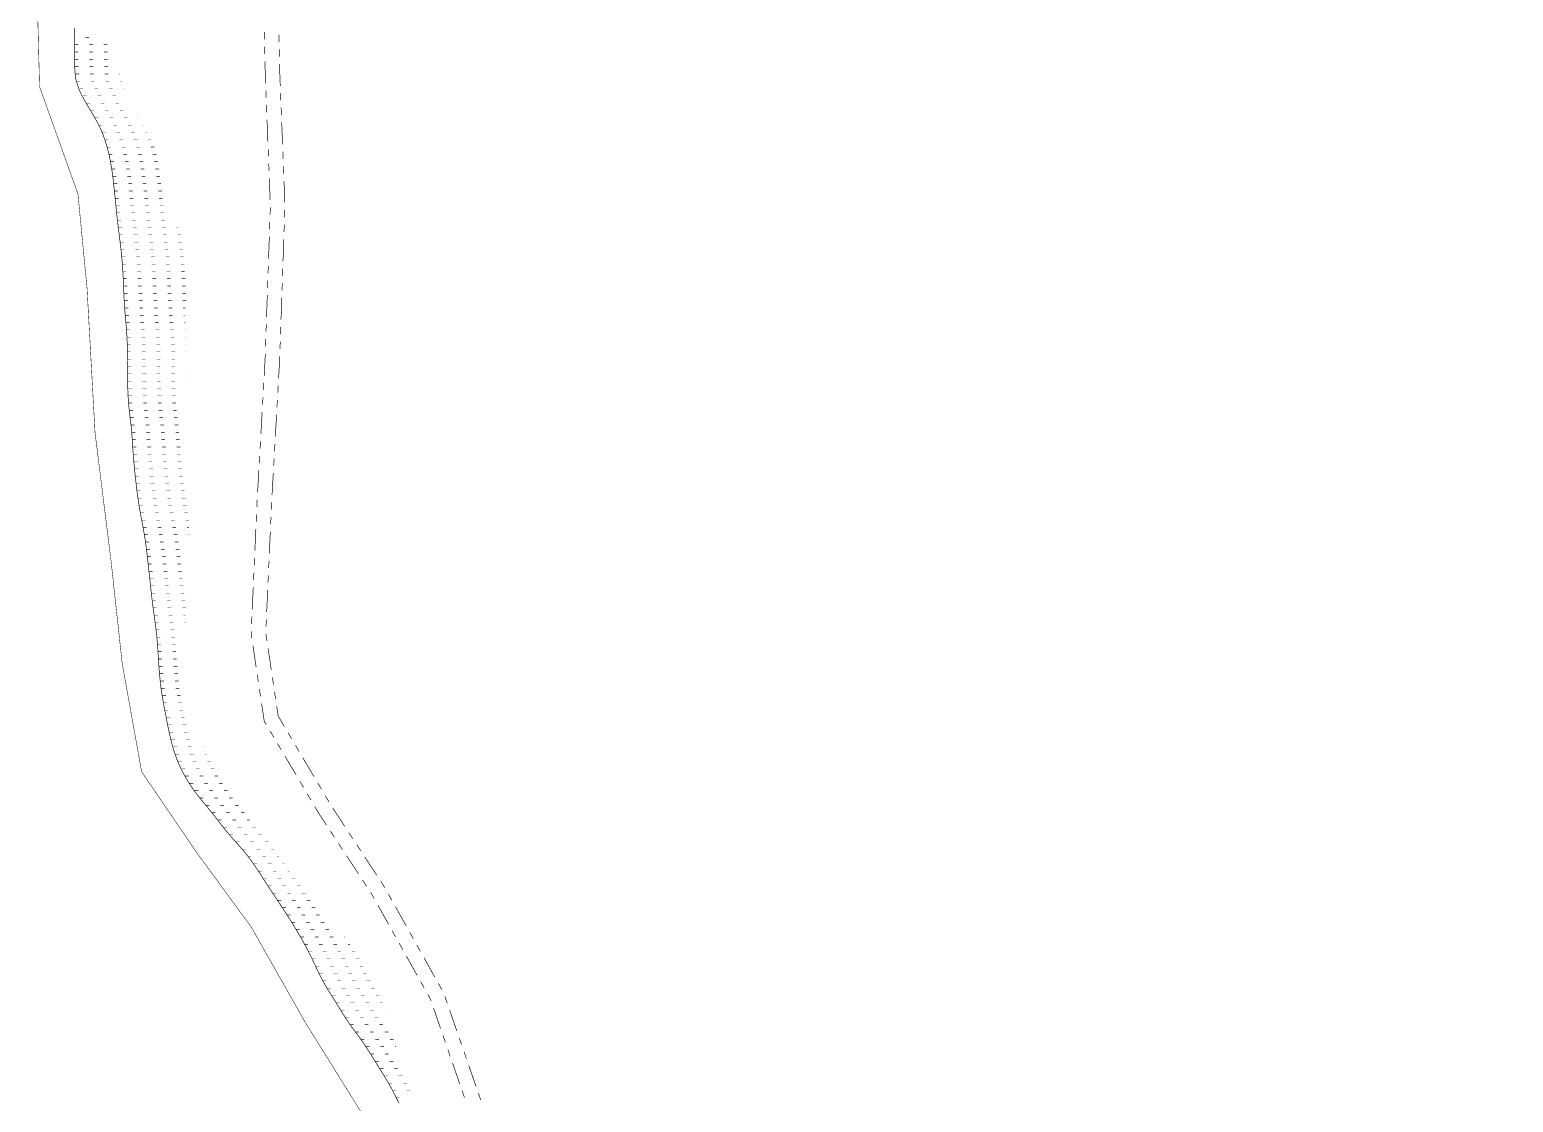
# Model space of a CAD drawing. Extents: x 201549 to 203722, y 4857623 to 4859778.
# Drawn here: x 201549.1 to 201955.1, y 4857856.2 to 4858149.5 of the extents above; entities that cross this region are included whole.
import ezdxf

# ---------------------------------------------------------------- set-up
doc = ezdxf.new("R2010")
doc.units = 0
doc.header["$LTSCALE"] = 1.5
doc.header["$MEASUREMENT"] = 0
for name, color, linetype in [('HD-CURSO-PERENE', 170, 'CONTINUOUS'), ('HD-PRAIA', 229, 'CONTINUOUS'), ('LM-LIM-SETOR-FISCAL', 7, 'CONTINUOUS'), ('SV-RUA-NAO-PAV-S-GUIA-C-GUIA', 7, 'CONTINUOUS')]:
    doc.layers.add(name, color=color, linetype=linetype)
doc.linetypes.add('Limite', pattern='A,20,-3,[130,ltypeshp.shx,S=6.35,R=0,X=0,Y=0],-3,20', length=46)

# ---------------------------------------------------------------- blocks, each defined once
blk = doc.blocks.new('*X4')
at = {"layer": 'HD-PRAIA', "const_width": 0.13}
for points in [[(201564.311749, 4858147.435761), (201565.311749, 4858147.436049)], [(201561.347985, 4858145.435698), (201562.347985, 4858145.435845)], [(201561.361535, 4858143.435665), (201562.361535, 4858143.435805)], [(201565.347985, 4858145.436285), (201566.347985, 4858145.436431)], [(201565.361535, 4858143.436225), (201566.361535, 4858143.436365)], [(201569.347985, 4858145.436871), (201570.347985, 4858145.437018)], [(201569.361535, 4858143.436785), (201570.361535, 4858143.436925)], [(201561.375085, 4858141.435633), (201562.375085, 4858141.435767)], [(201561.473581, 4858139.435601), (201562.473581, 4858139.435732)], [(201565.375085, 4858141.436169), (201566.375085, 4858141.436303)], [(201565.473581, 4858139.436125), (201566.473581, 4858139.436256)], [(201569.375085, 4858141.436706), (201570.375085, 4858141.43684)], [(201569.473581, 4858139.436649), (201570.473581, 4858139.43678)], [(201561.605757, 4858137.435569), (201562.605757, 4858137.435698)], [(201561.879464, 4858135.435539), (201562.879464, 4858135.435666)], [(201565.605757, 4858137.436084), (201566.605757, 4858137.436213)], [(201565.879464, 4858135.436048), (201566.879464, 4858135.436175)], [(201569.605757, 4858137.436599), (201570.605757, 4858137.436728)], [(201569.879464, 4858135.436557), (201570.879464, 4858135.436684)], [(201573.605757, 4858137.437114), (201573.742125, 4858137.43569)], [(201573.879464, 4858135.437066), (201574.300999, 4858135.435663)], [(201562.762472, 4858133.435514), (201563.762472, 4858133.435643)], [(201563.64548, 4858131.43549), (201564.64548, 4858131.43562)], [(201566.762472, 4858133.436028), (201567.762472, 4858133.436156)], [(201567.64548, 4858131.436008), (201568.64548, 4858131.436137)], [(201570.762472, 4858133.436541), (201571.762472, 4858133.436669)], [(201571.64548, 4858131.436525), (201572.64548, 4858131.436655)], [(201574.762472, 4858133.437054), (201574.981631, 4858133.435637)], [(201575.64548, 4858131.437043), (201575.662263, 4858131.43561)], [(201564.528488, 4858129.435466), (201565.528488, 4858129.435596)], [(201565.677008, 4858127.435445), (201566.677008, 4858127.435574)], [(201568.528488, 4858129.435985), (201569.528488, 4858129.436115)], [(201569.677008, 4858127.435962), (201570.677008, 4858127.436091)], [(201572.528488, 4858129.436505), (201573.528488, 4858129.436634)], [(201573.677008, 4858127.436479), (201574.677008, 4858127.436608)], [(201577.677008, 4858127.436996), (201577.713645, 4858127.435565)], [(201566.833783, 4858125.435423), (201567.833783, 4858125.435552)], [(201567.945579, 4858123.435401), (201568.945579, 4858123.43553)], [(201570.833782, 4858125.435938), (201571.833782, 4858125.436067)], [(201571.945579, 4858123.435915), (201572.945579, 4858123.436043)], [(201574.833782, 4858125.436454), (201575.833782, 4858125.436582)], [(201575.945579, 4858123.436428), (201576.945579, 4858123.436557)], [(201578.833782, 4858125.436969), (201578.961513, 4858125.435544)], [(201579.945579, 4858123.436942), (201580.14941, 4858123.435523)], [(201568.752474, 4858121.435376), (201569.752474, 4858121.435503)], [(201569.559369, 4858119.435351), (201570.559369, 4858119.435477)], [(201572.752474, 4858121.435885), (201573.752474, 4858121.436012)], [(201573.559369, 4858119.435855), (201574.559369, 4858119.435981)], [(201576.752474, 4858121.436394), (201577.752474, 4858121.436521)], [(201577.559369, 4858119.436359), (201578.559369, 4858119.436485)], [(201580.752474, 4858121.436902), (201581.198454, 4858121.435501)], [(201581.559369, 4858119.436863), (201582.247497, 4858119.435478)], [(201570.208135, 4858117.435325), (201571.208135, 4858117.435449)], [(201570.687621, 4858115.435297), (201571.687621, 4858115.435419)], [(201574.208135, 4858117.435822), (201575.208135, 4858117.435946)], [(201574.687621, 4858115.435787), (201575.687621, 4858115.435909)], [(201578.208135, 4858117.436319), (201579.208135, 4858117.436443)], [(201578.687621, 4858115.436277), (201579.687621, 4858115.436399)], [(201582.208135, 4858117.436816), (201583.208135, 4858117.436941)], [(201582.687621, 4858115.436767), (201583.687621, 4858115.436889)], [(201571.167108, 4858113.435268), (201572.167108, 4858113.435389)], [(201571.462422, 4858111.435238), (201572.462422, 4858111.435357)], [(201571.739278, 4858109.435208), (201572.739278, 4858109.435325)], [(201575.167108, 4858113.435752), (201576.167108, 4858113.435872)], [(201575.462422, 4858111.435713), (201576.462422, 4858111.435831)], [(201575.739278, 4858109.435677), (201576.739278, 4858109.435794)], [(201579.167108, 4858113.436235), (201580.167108, 4858113.436355)], [(201579.462422, 4858111.436187), (201580.462422, 4858111.436306)], [(201579.739278, 4858109.436145), (201580.739278, 4858109.436262)], [(201583.167108, 4858113.436718), (201584.167108, 4858113.436838)], [(201583.462422, 4858111.436662), (201584.462422, 4858111.43678)], [(201583.739278, 4858109.436614), (201584.739278, 4858109.436731)], [(201572.016134, 4858107.435178), (201573.016134, 4858107.435294)], [(201572.240783, 4858105.435147), (201573.240783, 4858105.435262)], [(201576.016134, 4858107.435641), (201577.016134, 4858107.435756)], [(201576.240783, 4858105.435606), (201577.240783, 4858105.435721)], [(201580.016134, 4858107.436103), (201581.016134, 4858107.436219)], [(201580.240783, 4858105.436065), (201581.240783, 4858105.43618)], [(201584.016134, 4858107.436566), (201585.016134, 4858107.436682)], [(201584.240783, 4858105.436524), (201585.240783, 4858105.436639)], [(201572.441142, 4858103.435116), (201573.441142, 4858103.43523)], [(201572.641501, 4858101.435085), (201573.641501, 4858101.435199)], [(201576.441142, 4858103.435573), (201577.441142, 4858103.435688)], [(201576.641501, 4858101.435541), (201577.641501, 4858101.435655)], [(201580.441142, 4858103.43603), (201581.441142, 4858103.436145)], [(201580.641501, 4858101.435996), (201581.641501, 4858101.43611)], [(201584.441142, 4858103.436488), (201585.441142, 4858103.436602)], [(201584.641501, 4858101.436452), (201585.641501, 4858101.436565)], [(201572.848298, 4858099.435054), (201573.848298, 4858099.435167)], [(201573.080081, 4858097.435024), (201574.080081, 4858097.435136)], [(201576.848298, 4858099.435506), (201577.848298, 4858099.435619)], [(201577.080081, 4858097.435472), (201578.080081, 4858097.435584)], [(201580.848298, 4858099.435958), (201581.848298, 4858099.436071)], [(201581.080081, 4858097.43592), (201582.080081, 4858097.436032)], [(201584.848298, 4858099.43641), (201585.848298, 4858099.436523)], [(201585.080081, 4858097.436368), (201586.080081, 4858097.43648)], [(201589.080081, 4858097.436816), (201589.138874, 4858097.435184)], [(201573.311864, 4858095.434993), (201574.311864, 4858095.435104)], [(201573.543129, 4858093.434962), (201574.543129, 4858093.435071)], [(201577.311864, 4858095.435437), (201578.311864, 4858095.435548)], [(201577.543129, 4858093.435399), (201578.543129, 4858093.435508)], [(201581.311864, 4858095.435881), (201582.311864, 4858095.435993)], [(201581.543129, 4858093.435836), (201582.543129, 4858093.435945)], [(201585.311863, 4858095.436326), (201586.311863, 4858095.436437)], [(201585.543129, 4858093.436273), (201586.543129, 4858093.436382)], [(201589.311863, 4858095.43677), (201589.655974, 4858095.435156)], [(201589.543129, 4858093.436709), (201590.45886, 4858093.435131)], [(201573.772641, 4858091.434932), (201574.772641, 4858091.435039)], [(201574.002153, 4858089.434901), (201575.002153, 4858089.435007)], [(201577.772641, 4858091.435361), (201578.772641, 4858091.435469)], [(201578.002153, 4858089.435325), (201579.002153, 4858089.435431)], [(201581.772641, 4858091.435791), (201582.772641, 4858091.435898)], [(201582.002153, 4858089.435749), (201583.002153, 4858089.435855)], [(201585.772641, 4858091.43622), (201586.772641, 4858091.436328)], [(201586.002153, 4858089.436173), (201587.002153, 4858089.43628)], [(201589.772641, 4858091.43665), (201590.772641, 4858091.436757)], [(201590.002153, 4858089.436598), (201591.002153, 4858089.436704)], [(201574.231666, 4858087.43487), (201575.231666, 4858087.434975)], [(201574.400133, 4858085.434839), (201575.400133, 4858085.434943)], [(201578.231666, 4858087.435291), (201579.231666, 4858087.435396)], [(201578.400133, 4858085.435255), (201579.400133, 4858085.43536)], [(201582.231666, 4858087.435712), (201583.231666, 4858087.435817)], [(201582.400133, 4858085.435672), (201583.400133, 4858085.435776)], [(201586.231666, 4858087.436132), (201587.231666, 4858087.436238)], [(201586.400133, 4858085.436089), (201587.400133, 4858085.436193)], [(201590.231666, 4858087.436553), (201591.231666, 4858087.436658)], [(201590.400133, 4858085.436506), (201591.400133, 4858085.43661)], [(201574.51352, 4858083.434807), (201575.51352, 4858083.434911)], [(201574.626906, 4858081.434775), (201575.626906, 4858081.43488)], [(201578.51352, 4858083.435221), (201579.51352, 4858083.435325)], [(201578.626906, 4858081.435194), (201579.626906, 4858081.435299)], [(201582.51352, 4858083.435636), (201583.51352, 4858083.435739)], [(201582.626906, 4858081.435614), (201583.626906, 4858081.435718)], [(201586.51352, 4858083.43605), (201587.51352, 4858083.436154)], [(201586.626906, 4858081.436033), (201587.626906, 4858081.436138)], [(201590.51352, 4858083.436465), (201591.51352, 4858083.436568)], [(201590.626906, 4858081.436452), (201591.626906, 4858081.436557)], [(201574.740109, 4858079.434743), (201575.740109, 4858079.434849)], [(201574.84511, 4858077.434711), (201575.84511, 4858077.434819)], [(201578.740109, 4858079.435167), (201579.740109, 4858079.435273)], [(201578.84511, 4858077.435141), (201579.84511, 4858077.435248)], [(201582.740109, 4858079.435592), (201583.740109, 4858079.435698)], [(201582.84511, 4858077.43557), (201583.84511, 4858077.435678)], [(201586.740109, 4858079.436016), (201587.740109, 4858079.436122)], [(201586.84511, 4858077.436), (201587.84511, 4858077.436107)], [(201590.740109, 4858079.43644), (201591.740109, 4858079.436546)], [(201590.84511, 4858077.436429), (201591.84511, 4858077.436537)], [(201574.95011, 4858075.434679), (201575.95011, 4858075.434788)], [(201575.05511, 4858073.434647), (201576.05511, 4858073.434758)], [(201578.95011, 4858075.435115), (201579.95011, 4858075.435223)], [(201579.05511, 4858073.435088), (201580.05511, 4858073.435199)], [(201582.95011, 4858075.43555), (201583.95011, 4858075.435659)], [(201583.05511, 4858073.43553), (201584.05511, 4858073.43564)], [(201586.95011, 4858075.435985), (201587.95011, 4858075.436094)], [(201587.05511, 4858073.435971), (201588.05511, 4858073.436081)], [(201590.95011, 4858075.43642), (201591.95011, 4858075.436529)], [(201591.05511, 4858073.436412), (201591.635966, 4858073.434813)], [(201575.206316, 4858071.434616), (201576.206316, 4858071.434727)], [(201575.373494, 4858069.434585), (201576.373494, 4858069.434696)], [(201579.206316, 4858071.435061), (201580.206316, 4858071.435172)], [(201579.373494, 4858069.43503), (201580.373494, 4858069.435142)], [(201583.206316, 4858071.435506), (201584.206316, 4858071.435618)], [(201583.373494, 4858069.435476), (201584.373494, 4858069.435587)], [(201587.206316, 4858071.435952), (201588.206316, 4858071.436063)], [(201587.373494, 4858069.435922), (201588.373494, 4858069.436033)], [(201591.206316, 4858071.436397), (201591.480385, 4858071.434779)], [(201591.373494, 4858069.436368), (201591.609455, 4858069.434747)], [(201575.540671, 4858067.434553), (201576.540671, 4858067.434665)], [(201575.656401, 4858065.434521), (201576.656401, 4858065.434633)], [(201579.540671, 4858067.434999), (201580.540671, 4858067.435111)], [(201579.656401, 4858065.434968), (201580.656401, 4858065.43508)], [(201583.540671, 4858067.435446), (201584.540671, 4858067.435557)], [(201583.656401, 4858065.435415), (201584.656401, 4858065.435526)], [(201587.540671, 4858067.435892), (201588.540671, 4858067.436004)], [(201587.656401, 4858065.435861), (201588.656401, 4858065.435973)], [(201591.540671, 4858067.436338), (201591.738526, 4858067.434715)], [(201591.656401, 4858065.436308), (201591.823738, 4858065.434683)], [(201575.718642, 4858063.434489), (201576.718642, 4858063.434601)], [(201575.780882, 4858061.434457), (201576.780882, 4858061.434569)], [(201579.718642, 4858063.434936), (201580.718642, 4858063.435048)], [(201579.780882, 4858061.434905), (201580.780882, 4858061.435017)], [(201583.718642, 4858063.435384), (201584.718642, 4858063.435496)], [(201583.780882, 4858061.435353), (201584.780882, 4858061.435465)], [(201587.718642, 4858063.435831), (201588.718642, 4858063.435943)], [(201587.780882, 4858061.435801), (201588.780882, 4858061.435913)], [(201591.718642, 4858063.436278), (201591.837288, 4858063.43465)], [(201591.780882, 4858061.436249), (201591.850838, 4858061.434617)], [(201575.823098, 4858059.434424), (201576.823098, 4858059.434536)], [(201575.836648, 4858057.434391), (201576.836648, 4858057.434503)], [(201579.823098, 4858059.434872), (201580.823098, 4858059.434985)], [(201579.836648, 4858057.43484), (201580.836648, 4858057.434952)], [(201583.823098, 4858059.435321), (201584.823098, 4858059.435433)], [(201583.836648, 4858057.435288), (201584.836648, 4858057.4354)], [(201587.823098, 4858059.435769), (201588.823098, 4858059.435881)], [(201587.836648, 4858057.435736), (201588.836648, 4858057.435849)], [(201591.823098, 4858059.436218), (201591.864389, 4858059.434584)], [(201591.836648, 4858057.436185), (201591.877939, 4858057.434552)], [(201575.850198, 4858055.434358), (201576.850198, 4858055.43447)], [(201575.863748, 4858053.434325), (201576.863748, 4858053.434437)], [(201579.850198, 4858055.434807), (201580.850198, 4858055.434919)], [(201579.863748, 4858053.434774), (201580.863748, 4858053.434886)], [(201583.850198, 4858055.435255), (201584.850198, 4858055.435367)], [(201583.863748, 4858053.435222), (201584.863748, 4858053.435334)], [(201587.850198, 4858055.435704), (201588.850198, 4858055.435816)], [(201587.863748, 4858053.43567), (201588.863748, 4858053.435782)], [(201591.850198, 4858055.436152), (201591.891489, 4858055.434519)], [(201591.863748, 4858053.436118), (201591.916916, 4858053.434486)], [(201575.94935, 4858051.434293), (201576.94935, 4858051.434406)], [(201576.040286, 4858049.434261), (201577.040286, 4858049.434374)], [(201579.94935, 4858051.434742), (201580.94935, 4858051.434855)], [(201580.040286, 4858049.434711), (201581.040286, 4858049.434824)], [(201583.94935, 4858051.435191), (201584.94935, 4858051.435304)], [(201584.040286, 4858049.435161), (201585.040286, 4858049.435273)], [(201587.94935, 4858051.43564), (201588.94935, 4858051.435753)], [(201588.040286, 4858049.435611), (201589.040286, 4858049.435723)], [(201576.131222, 4858047.434229), (201577.131222, 4858047.434342)], [(201576.317735, 4858045.434198), (201577.317735, 4858045.434311)], [(201580.131222, 4858047.43468), (201581.131222, 4858047.434793)], [(201580.317735, 4858045.434651), (201581.317735, 4858045.434765)], [(201584.131222, 4858047.435131), (201585.131222, 4858047.435244)], [(201584.317735, 4858045.435105), (201585.317735, 4858045.435218)], [(201588.131222, 4858047.435582), (201589.131222, 4858047.435695)], [(201588.317735, 4858045.435558), (201589.317735, 4858045.435671)], [(201576.544772, 4858043.434167), (201577.544772, 4858043.434281)], [(201576.77181, 4858041.434137), (201577.77181, 4858041.434251)], [(201580.544772, 4858043.434624), (201581.544772, 4858043.434738)], [(201580.77181, 4858041.434596), (201581.77181, 4858041.434711)], [(201584.544772, 4858043.43508), (201585.544772, 4858043.435194)], [(201584.77181, 4858041.435056), (201585.77181, 4858041.435171)], [(201588.544772, 4858043.435537), (201589.544772, 4858043.435651)], [(201588.77181, 4858041.435515), (201589.77181, 4858041.43563)], [(201576.962275, 4858039.434105), (201577.962275, 4858039.434221)], [(201577.10329, 4858037.434074), (201578.10329, 4858037.43419)], [(201580.962275, 4858039.434568), (201581.962275, 4858039.434683)], [(201581.10329, 4858037.434538), (201582.10329, 4858037.434654)], [(201584.962275, 4858039.43503), (201585.962275, 4858039.435146)], [(201585.10329, 4858037.435002), (201586.10329, 4858037.435118)], [(201588.962275, 4858039.435492), (201589.962275, 4858039.435608)], [(201589.10329, 4858037.435466), (201590.10329, 4858037.435583)], [(201577.244304, 4858035.434042), (201578.244304, 4858035.434159)], [(201577.385319, 4858033.434011), (201578.385319, 4858033.434128)], [(201581.244304, 4858035.434508), (201582.244304, 4858035.434625)], [(201581.385319, 4858033.434479), (201582.385319, 4858033.434596)], [(201585.244304, 4858035.434975), (201586.244304, 4858035.435091)], [(201585.385319, 4858033.434947), (201586.385319, 4858033.435064)], [(201589.244304, 4858035.435441), (201590.244304, 4858035.435557)], [(201589.385319, 4858033.435415), (201590.385319, 4858033.435532)], [(201577.572208, 4858031.43398), (201578.572208, 4858031.434097)], [(201577.764383, 4858029.433948), (201578.764383, 4858029.434066)], [(201581.572208, 4858031.43445), (201582.572208, 4858031.434568)], [(201581.764383, 4858029.434421), (201582.764383, 4858029.434539)], [(201585.572208, 4858031.434921), (201586.572208, 4858031.435039)], [(201585.764383, 4858029.434893), (201586.764383, 4858029.435011)], [(201589.572208, 4858031.435392), (201590.572208, 4858031.43551)], [(201589.764383, 4858029.435365), (201590.764383, 4858029.435483)], [(201577.956558, 4858027.433917), (201578.956558, 4858027.434036)], [(201578.20146, 4858025.433887), (201579.20146, 4858025.434006)], [(201581.956558, 4858027.43439), (201582.956558, 4858027.434509)], [(201582.20146, 4858025.434362), (201583.20146, 4858025.43448)], [(201585.956558, 4858027.434863), (201586.956558, 4858027.434982)], [(201586.20146, 4858025.434836), (201587.20146, 4858025.434955)], [(201589.956558, 4858027.435336), (201590.956558, 4858027.435455)], [(201590.20146, 4858025.435311), (201591.20146, 4858025.43543)], [(201578.457994, 4858023.433856), (201579.457994, 4858023.433976)], [(201578.714528, 4858021.433826), (201579.714528, 4858021.433947)], [(201582.457994, 4858023.434335), (201583.457994, 4858023.434455)], [(201582.714528, 4858021.434308), (201583.714528, 4858021.434429)], [(201586.457994, 4858023.434814), (201587.457994, 4858023.434933)], [(201586.714528, 4858021.434791), (201587.714528, 4858021.434912)], [(201590.457994, 4858023.435292), (201591.457994, 4858023.435412)], [(201590.714528, 4858021.435273), (201591.714528, 4858021.435394)], [(201578.983336, 4858019.433796), (201579.983336, 4858019.433917)], [(201579.344486, 4858017.433766), (201580.344486, 4858017.433889)], [(201582.983336, 4858019.434282), (201583.983336, 4858019.434404)], [(201583.344486, 4858017.434259), (201584.344486, 4858017.434382)], [(201586.983336, 4858019.434769), (201587.983336, 4858019.434891)], [(201587.344486, 4858017.434752), (201588.344486, 4858017.434875)], [(201590.983336, 4858019.435256), (201591.983336, 4858019.435377)], [(201591.344486, 4858017.435245), (201592.344486, 4858017.435368)], [(201579.705636, 4858015.433737), (201580.705636, 4858015.433862)], [(201580.066786, 4858013.433707), (201581.066786, 4858013.433834)], [(201583.705636, 4858015.434236), (201584.705636, 4858015.434361)], [(201584.066786, 4858013.434214), (201585.066786, 4858013.43434)], [(201587.705636, 4858015.434736), (201588.705636, 4858015.434861)], [(201588.066786, 4858013.43472), (201589.066786, 4858013.434847)], [(201591.705636, 4858015.435235), (201592.612247, 4858015.433866)], [(201592.066786, 4858013.435227), (201592.625797, 4858013.433833)], [(201580.427936, 4858011.433678), (201581.427936, 4858011.433807)], [(201580.734054, 4858009.433648), (201581.734054, 4858009.433778)], [(201584.427936, 4858011.434192), (201585.427936, 4858011.434321)], [(201584.734054, 4858009.434169), (201585.734054, 4858009.4343)], [(201588.427936, 4858011.434706), (201589.427936, 4858011.434835)], [(201588.734054, 4858009.434691), (201589.734054, 4858009.434821)], [(201592.427936, 4858011.43522), (201592.609962, 4858011.4338)], [(201580.988725, 4858007.433618), (201581.988725, 4858007.43375)], [(201581.243395, 4858005.433587), (201582.243395, 4858005.433721)], [(201584.988725, 4858007.434145), (201585.988724, 4858007.434277)], [(201585.243395, 4858005.434121), (201586.243395, 4858005.434255)], [(201588.988724, 4858007.434673), (201589.988724, 4858007.434805)], [(201589.243395, 4858005.434655), (201590.243395, 4858005.434789)], [(201581.475305, 4858003.433557), (201582.475305, 4858003.433692)], [(201581.692985, 4858001.433526), (201582.692985, 4858001.433663)], [(201585.475305, 4858003.434098), (201586.475305, 4858003.434234)], [(201585.692985, 4858001.434075), (201586.692985, 4858001.434212)], [(201589.475305, 4858003.43464), (201590.475305, 4858003.434775)], [(201589.692985, 4858001.434624), (201590.692985, 4858001.434761)], [(201581.910665, 4857999.433495), (201582.910665, 4857999.433634)], [(201582.131391, 4857997.433464), (201583.131391, 4857997.433606)], [(201585.910665, 4857999.434052), (201586.910665, 4857999.434191)], [(201586.131391, 4857997.434031), (201587.131391, 4857997.434172)], [(201589.910665, 4857999.434609), (201590.910665, 4857999.434748)], [(201590.131391, 4857997.434597), (201591.131391, 4857997.434739)], [(201582.365274, 4857995.433433), (201583.365274, 4857995.433578)], [(201582.599157, 4857993.433403), (201583.599157, 4857993.43355)], [(201586.365274, 4857995.434011), (201587.365274, 4857995.434155)], [(201586.599157, 4857993.433991), (201587.599157, 4857993.434138)], [(201590.365274, 4857995.434589), (201591.365274, 4857995.434733)], [(201590.599157, 4857993.434579), (201591.599157, 4857993.434726)], [(201582.83304, 4857991.433372), (201583.83304, 4857991.433522)], [(201583.091488, 4857989.433342), (201584.091488, 4857989.433494)], [(201586.83304, 4857991.43397), (201587.83304, 4857991.434119)], [(201587.091488, 4857989.43395), (201588.091488, 4857989.434102)], [(201590.83304, 4857991.434567), (201591.831777, 4857991.433462)], [(201591.091488, 4857989.434558), (201591.774695, 4857989.433429)], [(201583.35663, 4857987.433311), (201584.35663, 4857987.433467)], [(201583.621772, 4857985.433281), (201584.621772, 4857985.43344)], [(201587.35663, 4857987.433932), (201588.35663, 4857987.434087)], [(201587.621772, 4857985.433915), (201588.621772, 4857985.434074)], [(201591.35663, 4857987.434552), (201591.701077, 4857987.433395)], [(201583.840104, 4857983.43325), (201584.840104, 4857983.433412)], [(201583.990854, 4857981.433219), (201584.990854, 4857981.433382)], [(201587.840104, 4857983.433897), (201588.840104, 4857983.434059)], [(201587.990854, 4857981.433873), (201588.990854, 4857981.434036)], [(201584.141604, 4857979.433187), (201585.141604, 4857979.433352)], [(201584.294903, 4857977.433156), (201585.294903, 4857977.433322)], [(201588.141604, 4857979.433846), (201589.141604, 4857979.434011)], [(201588.294903, 4857977.43382), (201589.294903, 4857977.433987)], [(201584.465095, 4857975.433124), (201585.465095, 4857975.433292)], [(201584.635286, 4857973.433093), (201585.635286, 4857973.433262)], [(201584.805478, 4857971.433062), (201585.805478, 4857971.433232)], [(201588.465095, 4857975.433795), (201589.465095, 4857975.433962)], [(201588.635286, 4857973.433768), (201589.635286, 4857973.433937)], [(201588.805478, 4857971.433742), (201589.805478, 4857971.433912)], [(201585.022612, 4857969.433031), (201586.022612, 4857969.4332)], [(201585.347841, 4857967.433001), (201586.347841, 4857967.43317)], [(201589.022612, 4857969.433707), (201590.022612, 4857969.433875)], [(201589.347841, 4857967.433676), (201590.347841, 4857967.433845)], [(201585.673071, 4857965.432972), (201586.67307, 4857965.43314)], [(201586.035909, 4857963.432942), (201587.035909, 4857963.433109)], [(201589.67307, 4857965.433646), (201590.67307, 4857965.433814)], [(201590.035908, 4857963.43361), (201591.035908, 4857963.433777)], [(201586.426307, 4857961.432913), (201587.426307, 4857961.433078)], [(201586.816705, 4857959.432884), (201587.816705, 4857959.433047)], [(201590.426307, 4857961.433574), (201591.426307, 4857961.433739)], [(201590.816705, 4857959.433538), (201591.816705, 4857959.433702)], [(201587.285213, 4857957.432856), (201588.285213, 4857957.433017)], [(201587.823793, 4857955.432828), (201588.823793, 4857955.432987)], [(201591.285213, 4857957.433499), (201592.285213, 4857957.43366)], [(201591.823793, 4857955.433462), (201592.823793, 4857955.433621)], [(201588.362373, 4857953.4328), (201589.362373, 4857953.432957)], [(201588.900953, 4857951.432773), (201589.900953, 4857951.432926)], [(201592.362373, 4857953.433426), (201593.362373, 4857953.433582)], [(201592.900953, 4857951.433384), (201593.900953, 4857951.433537)], [(201596.362373, 4857953.434051), (201596.575402, 4857953.432883)], [(201596.900953, 4857951.433996), (201597.493848, 4857951.432859)], [(201589.657877, 4857949.432747), (201590.657877, 4857949.432897)], [(201590.608797, 4857947.432724), (201591.608797, 4857947.432873)], [(201593.657876, 4857949.433347), (201594.657876, 4857949.433497)], [(201594.608797, 4857947.433319), (201595.608797, 4857947.433468)], [(201597.657876, 4857949.433947), (201598.589502, 4857949.432837)], [(201598.608797, 4857947.433914), (201599.608797, 4857947.434063)], [(201591.559718, 4857945.4327), (201592.559718, 4857945.432847)], [(201592.858674, 4857943.43268), (201593.858674, 4857943.432826)], [(201595.559717, 4857945.433285), (201596.559717, 4857945.433432)], [(201596.858674, 4857943.433263), (201597.858674, 4857943.433409)], [(201599.559717, 4857945.43387), (201600.559717, 4857945.434017)], [(201600.858674, 4857943.433846), (201601.858674, 4857943.433992)], [(201594.238938, 4857941.432661), (201595.238938, 4857941.432807)], [(201595.619202, 4857939.432642), (201596.619202, 4857939.432788)], [(201598.238938, 4857941.433245), (201599.238938, 4857941.433391)], [(201599.619202, 4857939.433226), (201600.619202, 4857939.433372)], [(201602.238938, 4857941.433828), (201603.238938, 4857941.433974)], [(201603.619202, 4857939.433811), (201604.619202, 4857939.433957)], [(201597.24938, 4857937.432625), (201598.24938, 4857937.432774)], [(201598.900686, 4857935.432609), (201599.900686, 4857935.432759)], [(201601.24938, 4857937.433219), (201602.24938, 4857937.433367)], [(201602.900686, 4857935.433208), (201603.900686, 4857935.433358)], [(201605.24938, 4857937.433812), (201606.24938, 4857937.43396)], [(201606.900686, 4857935.433808), (201607.844381, 4857935.432698)], [(201600.486459, 4857933.432592), (201601.486459, 4857933.432742)], [(201602.034331, 4857931.432574), (201603.034331, 4857931.432724)], [(201604.486459, 4857933.433194), (201605.486459, 4857933.433345)], [(201606.034331, 4857931.433175), (201607.034331, 4857931.433326)], [(201608.486459, 4857933.433797), (201609.342839, 4857933.43268)], [(201610.034331, 4857931.433776), (201610.930654, 4857931.432663)], [(201603.676175, 4857929.432558), (201604.676175, 4857929.432707)], [(201605.448427, 4857927.432542), (201606.448427, 4857927.432692)], [(201607.676175, 4857929.433155), (201608.676175, 4857929.433304)], [(201609.448427, 4857927.43314), (201610.448427, 4857927.43329)], [(201611.676175, 4857929.433752), (201612.676175, 4857929.433902)], [(201613.448427, 4857927.433738), (201614.438643, 4857927.432632)], [(201607.170914, 4857925.432527), (201608.170914, 4857925.432678)], [(201608.727628, 4857923.432509), (201609.727628, 4857923.432662)], [(201611.170914, 4857925.433134), (201612.170914, 4857925.433286)], [(201612.727628, 4857923.433122), (201613.727628, 4857923.433275)], [(201615.170914, 4857925.433742), (201615.873639, 4857925.432614)], [(201616.727628, 4857923.433735), (201617.287483, 4857923.432595)], [(201610.284342, 4857921.432492), (201611.284342, 4857921.432646)], [(201611.624834, 4857919.432472), (201612.624834, 4857919.432626)], [(201614.284342, 4857921.43311), (201615.284342, 4857921.433264)], [(201615.624834, 4857919.433086), (201616.624834, 4857919.433239)], [(201618.284342, 4857921.433727), (201618.701327, 4857921.432576)], [(201619.624834, 4857919.4337), (201620.153954, 4857919.432557)], [(201612.932127, 4857917.432452), (201613.932127, 4857917.432604)], [(201614.241834, 4857915.432432), (201615.241834, 4857915.432583)], [(201616.932127, 4857917.43306), (201617.932127, 4857917.433212)], [(201618.241834, 4857915.433035), (201619.241834, 4857915.433185)], [(201620.932127, 4857917.433668), (201621.621221, 4857917.432539)], [(201622.241834, 4857915.433637), (201623.102862, 4857915.432521)], [(201615.561094, 4857913.432412), (201616.561094, 4857913.432562)], [(201616.880354, 4857911.432393), (201617.880354, 4857911.43254)], [(201619.561094, 4857913.433009), (201620.561094, 4857913.433158)], [(201620.880354, 4857911.432981), (201621.880354, 4857911.433128)], [(201623.561094, 4857913.433605), (201624.561093, 4857913.433755)], [(201624.880353, 4857911.433569), (201625.880353, 4857911.433716)], [(201618.195434, 4857909.432373), (201619.195434, 4857909.432515)], [(201619.448686, 4857907.432352), (201620.448686, 4857907.432491)], [(201622.195434, 4857909.432943), (201623.195434, 4857909.433086)], [(201623.448686, 4857907.432905), (201624.448686, 4857907.433044)], [(201626.195434, 4857909.433514), (201627.195434, 4857909.433657)], [(201627.448686, 4857907.433458), (201628.448686, 4857907.433596)], [(201620.701937, 4857905.432332), (201621.701937, 4857905.432466)], [(201621.955188, 4857903.432311), (201622.955188, 4857903.432441)], [(201624.701937, 4857905.432867), (201625.701937, 4857905.433001)], [(201625.955188, 4857903.43283), (201626.955188, 4857903.432959)], [(201628.701937, 4857905.433402), (201629.701937, 4857905.433535)], [(201629.955188, 4857903.433348), (201630.955188, 4857903.433477)], [(201623.122699, 4857901.43229), (201624.122699, 4857901.432418)], [(201624.195703, 4857899.432268), (201625.195703, 4857899.432395)], [(201627.122699, 4857901.432803), (201628.122699, 4857901.432931)], [(201628.195703, 4857899.432775), (201629.195703, 4857899.432902)], [(201631.122699, 4857901.433315), (201632.122699, 4857901.433443)], [(201632.195703, 4857899.433282), (201633.195703, 4857899.433409)], [(201635.122699, 4857901.433828), (201635.374541, 4857901.432413)], [(201636.195703, 4857899.433789), (201636.720021, 4857899.432393)], [(201625.268707, 4857897.432246), (201626.268707, 4857897.432371)], [(201626.341711, 4857895.432223), (201627.341711, 4857895.432348)], [(201629.268707, 4857897.432747), (201630.268707, 4857897.432873)], [(201630.341711, 4857895.432722), (201631.341711, 4857895.432847)], [(201633.268707, 4857897.433249), (201634.268707, 4857897.433374)], [(201634.341711, 4857895.433221), (201635.341711, 4857895.433346)], [(201637.268707, 4857897.43375), (201638.065501, 4857897.432373)], [(201638.341711, 4857895.43372), (201639.277528, 4857895.432353)], [(201627.315721, 4857893.4322), (201628.315721, 4857893.432324)], [(201628.288245, 4857891.432177), (201629.288245, 4857891.432299)], [(201631.315721, 4857893.432694), (201632.315721, 4857893.432818)], [(201632.288245, 4857891.432667), (201633.288245, 4857891.43279)], [(201635.315721, 4857893.433189), (201636.315721, 4857893.433313)], [(201636.288245, 4857891.433157), (201637.288245, 4857891.43328)], [(201639.315721, 4857893.433684), (201640.315721, 4857893.433807)], [(201640.288245, 4857891.433648), (201641.288245, 4857891.43377)], [(201629.276931, 4857889.432154), (201630.276931, 4857889.432275)], [(201630.490619, 4857887.432133), (201631.490619, 4857887.432255)], [(201633.276931, 4857889.432641), (201634.276931, 4857889.432763)], [(201634.490619, 4857887.432621), (201635.490619, 4857887.432744)], [(201637.276931, 4857889.433128), (201638.276931, 4857889.43325)], [(201638.490619, 4857887.43311), (201639.490619, 4857887.433232)], [(201641.276931, 4857889.433616), (201642.276931, 4857889.433738)], [(201642.490619, 4857887.433599), (201643.490619, 4857887.433721)], [(201631.704307, 4857885.432112), (201632.704307, 4857885.432236)], [(201632.917995, 4857883.432091), (201633.917995, 4857883.432217)], [(201635.704307, 4857885.432607), (201636.704307, 4857885.432731)], [(201636.917995, 4857883.432595), (201637.917995, 4857883.432721)], [(201639.704307, 4857885.433102), (201640.704307, 4857885.433225)], [(201640.917995, 4857883.433099), (201641.917995, 4857883.433225)], [(201643.704307, 4857885.433597), (201644.704307, 4857885.43372)], [(201644.917995, 4857883.433603), (201645.588932, 4857883.432218)], [(201634.187861, 4857881.432071), (201635.187861, 4857881.4322)], [(201635.463801, 4857879.43205), (201636.463801, 4857879.432183)], [(201638.187861, 4857881.432587), (201639.187861, 4857881.432716)], [(201639.463801, 4857879.432582), (201640.463801, 4857879.432715)], [(201642.187861, 4857881.433102), (201643.187861, 4857881.433231)], [(201643.463801, 4857879.433113), (201644.463801, 4857879.433246)], [(201646.187861, 4857881.433618), (201646.284115, 4857881.432192)], [(201636.742127, 4857877.43203), (201637.742127, 4857877.432167)], [(201638.206637, 4857875.432012), (201639.206637, 4857875.432155)], [(201640.742127, 4857877.432579), (201641.742127, 4857877.432716)], [(201642.206637, 4857875.432584), (201643.206637, 4857875.432727)], [(201644.742127, 4857877.433127), (201645.742127, 4857877.433264)], [(201646.206637, 4857875.433157), (201647.206637, 4857875.4333)], [(201639.671147, 4857873.431994), (201640.671147, 4857873.432143)], [(201641.03513, 4857871.431974), (201642.03513, 4857871.43213)], [(201643.671147, 4857873.432592), (201644.671147, 4857873.432741)], [(201645.03513, 4857871.432598), (201646.03513, 4857871.432754)], [(201647.671147, 4857873.43319), (201648.656532, 4857873.432083)], [(201649.03513, 4857871.433222), (201649.288905, 4857871.432057)], [(201642.297959, 4857869.431954), (201643.297959, 4857869.432114)], [(201643.560789, 4857867.431933), (201644.560789, 4857867.432097)], [(201646.297959, 4857869.432593), (201647.297959, 4857869.432753)], [(201647.560789, 4857867.432588), (201648.560789, 4857867.432751)], [(201644.805417, 4857865.431913), (201645.805417, 4857865.43208)], [(201646.040599, 4857863.431892), (201647.040599, 4857863.432067)], [(201648.805417, 4857865.432582), (201649.805417, 4857865.432749)], [(201650.040599, 4857863.43259), (201651.040599, 4857863.432765)], [(201647.275781, 4857861.431872), (201648.275781, 4857861.432062)], [(201648.317279, 4857859.431849), (201649.317279, 4857859.432055)], [(201651.275781, 4857861.432632), (201652.275781, 4857861.432822)], [(201652.317279, 4857859.432674), (201653.032266, 4857859.431896)], [(201649.341384, 4857857.431826), (201650.341384, 4857857.432053)]]:
    blk.add_lwpolyline(points, dxfattribs=at)

msp = doc.modelspace()

# ---------------------------------------------------------------- linework, layer by layer
at = {"layer": 'HD-CURSO-PERENE', "const_width": 0.18}
msp.add_lwpolyline([(201561.324146, 4858149.983598), (201561.333258, 4858148.482887), (201561.339377, 4858146.982899), (201561.355166, 4858144.478645), (201561.376807, 4858141.478654), (201561.387955, 4858139.35609), (201561.446141, 4858137.849973), (201561.713019, 4858135.812539), (201562.643863, 4858132.980539), (201563.296815, 4858131.61688), (201564.025888, 4858130.282548), (201565.332791, 4858128.079401), (201566.107883, 4858126.792591), (201567.583583, 4858124.192557), (201568.487596, 4858122.3406), (201569.073564, 4858120.957727), (201569.598884, 4858119.548945), (201570.391595, 4858116.958188), (201570.751406, 4858115.501266), (201571.062982, 4858114.033485), (201571.461915, 4858111.774149), (201571.681312, 4858110.290129), (201571.87479, 4858108.80225), (201572.048162, 4858107.311742), (201572.259393, 4858105.307885), (201572.407273, 4858103.815103), (201572.699947, 4858100.829642), (201572.961519, 4858098.353635), (201573.308237, 4858095.37375), (201573.678131, 4858092.402265), (201573.863762, 4858090.913336), (201574.041099, 4858089.423655), (201574.340529, 4858086.48621), (201574.55035, 4858083.494251), (201574.627981, 4858081.996004), (201574.69517, 4858080.496973), (201574.800507, 4858077.979267), (201574.868161, 4858076.480573), (201575.040974, 4858073.485881), (201575.205209, 4858071.426012), (201575.339519, 4858069.931836), (201575.472132, 4858068.437549), (201575.625886, 4858066.415084), (201575.761646, 4858063.418355), (201575.796092, 4858061.918363), (201575.816007, 4858060.418087), (201575.827879, 4858058.756965), (201575.841307, 4858055.757323), (201575.852872, 4858054.257325), (201575.893501, 4858051.795968), (201575.940792, 4858050.29595), (201576.013419, 4858048.797399), (201576.158298, 4858046.838721), (201576.488352, 4858043.857135), (201576.670945, 4858042.36792), (201576.841668, 4858040.877618), (201577.031845, 4858038.790356), (201577.230794, 4858035.796727), (201577.32505, 4858034.299388), (201577.52138, 4858031.732391), (201577.811782, 4858028.746505), (201577.971453, 4858027.254678), (201578.156174, 4858025.580971), (201578.329063, 4858024.090469), (201578.515045, 4858022.601814), (201578.940964, 4858019.668447), (201579.464928, 4858016.714714), (201579.745504, 4858015.240795), (201580.02581, 4858013.766842), (201580.296344, 4858012.291356), (201580.602433, 4858010.467322), (201581.013118, 4858007.49596), (201581.190131, 4858006.006079), (201581.506015, 4858003.172967), (201581.668722, 4858001.681778), (201581.99125, 4857998.699378), (201582.249638, 4857996.318241), (201582.589159, 4857993.33752), (201582.772986, 4857991.848724), (201583.087576, 4857989.518672), (201583.296929, 4857988.032895), (201583.500516, 4857986.546624), (201583.778416, 4857984.251681), (201584.041632, 4857981.26436), (201584.143951, 4857979.767529), (201584.237424, 4857978.269608), (201584.366814, 4857976.197229), (201584.47001, 4857974.699914), (201584.588916, 4857973.204285), (201584.900823, 4857970.221502), (201585.132994, 4857968.553495), (201585.370297, 4857967.072129), (201585.627738, 4857965.593889), (201586.08478, 4857963.112813), (201586.656821, 4857960.168682), (201586.957309, 4857958.698028), (201587.316371, 4857957.017614), (201587.652942, 4857955.552569), (201588.020966, 4857954.09614), (201588.430381, 4857952.652485), (201589.154343, 4857950.491805), (201589.709734, 4857949.098327), (201590.327025, 4857947.729591), (201591.001678, 4857946.387092), (201591.729158, 4857945.072324), (201592.516341, 4857943.768439), (201593.337296, 4857942.511366), (201594.198855, 4857941.2819), (201595.097208, 4857940.079221), (201596.676319, 4857938.115111), (201597.64009, 4857936.965537), (201599.505772, 4857934.699745), (201600.423486, 4857933.512825), (201601.329095, 4857932.316165), (201602.933937, 4857930.270186), (201604.909934, 4857928.014652), (201605.917643, 4857926.902568), (201607.78003, 4857924.747825), (201608.717117, 4857923.575497), (201609.622635, 4857922.378802), (201611.335438, 4857919.926313), (201612.967858, 4857917.409136), (201613.776419, 4857916.145403), (201614.793926, 4857914.578469), (201616.448716, 4857912.076259), (201618.105484, 4857909.575123), (201618.936854, 4857908.303199), (201619.749408, 4857907.042025), (201620.551903, 4857905.774487), (201621.342489, 4857904.499598), (201622.119318, 4857903.21637), (201623.362577, 4857901.084684), (201624.094911, 4857899.775405), (201624.808128, 4857898.455504), (201625.50107, 4857897.124654), (201626.172578, 4857895.782527), (201627.002867, 4857894.047116), (201627.641755, 4857892.688691), (201628.290759, 4857891.336189), (201629.195598, 4857889.566182), (201630.694778, 4857886.97114), (201631.485753, 4857885.695854), (201632.287556, 4857884.42611), (201633.827552, 4857881.96062), (201634.617167, 4857880.684181), (201636.239775, 4857878.162221), (201637.600157, 4857876.24066), (201638.497525, 4857875.037973), (201639.395232, 4857873.835489), (201640.40568, 4857872.428873), (201642.044278, 4857869.917909), (201642.831346, 4857868.640319), (201643.614749, 4857867.359814), (201644.790396, 4857865.477334), (201645.592103, 4857864.208765), (201647.155947, 4857861.649877), (201648.1053, 4857859.956484), (201649.473383, 4857857.285965), (201650.126745, 4857855.934248)], dxfattribs=at)
at = {"layer": 'LM-LIM-SETOR-FISCAL', "linetype": 'Limite', "ltscale": 0.1, "const_width": 0.13, "flags": 128}
msp.add_lwpolyline([(203690.260081, 4857945.070709), (203624.634323, 4857876.322086), (203597.483031, 4857858.402645), (203529.936951, 4857817.251163), (203477.865481, 4857798.204621), (203470.255508, 4857794.734503), (203461.352554, 4857793.163394), (203446.975153, 4857796.8587), (203434.268062, 4857794.37427), (203415.032253, 4857783.068658), (203402.126694, 4857778.711644), (203386.003618, 4857774.608536), (203366.6323, 4857771.115492), (203345.157893, 4857770.830854), (203324.568024, 4857761.841833), (203301.581821, 4857760.866899), (203281.417715, 4857748.511746), (203252.78859, 4857741.388472), (203232.306394, 4857736.754404), (203212.334562, 4857736.296293), (203164.13965, 4857735.679698), (203138.99187, 4857736.954266), (203129.680407, 4857738.01055), (203095.984474, 4857727.896851), (203076.140726, 4857727.494996), (203025.014879, 4857721.40905), (203013.097806, 4857722.309608), (202992.105773, 4857719.939497), (202979.44632, 4857721.489532), (202964.645261, 4857723.459119), (202953.753944, 4857723.719881), (202948.567743, 4857734.588869), (202940.56683, 4857731.445097), (202928.292667, 4857726.395284), (202921.586801, 4857725.262879), (202891.249062, 4857717.013101), (202861.035745, 4857717.951775), (202843.379163, 4857715.343702), (202826.226463, 4857711.657758), (202804.140432, 4857707.443751), (202790.771355, 4857705.517518), (202768.577753, 4857708.236936), (202742.152032, 4857707.156689), (202736.174828, 4857706.655519), (202713.938929, 4857709.927449), (202695.611231, 4857706.369079), (202673.258666, 4857705.478725), (202656.72527, 4857701.372747), (202629.28054, 4857702.0954), (202612.6653, 4857697.207584), (202591.913663, 4857697.17112), (202573.082963, 4857699.207561), (202562.981881, 4857701.348758), (202542.231335, 4857696.463209), (202527.692121, 4857697.497329), (202506.011184, 4857700.954059), (202495.762995, 4857701.67688), (202477.853417, 4857695.637221), (202451.601566, 4857695.14746), (202439.72292, 4857695.152163), (202414.832804, 4857702.264138), (202409.505623, 4857708.382417), (202404.550581, 4857702.764348), (202392.386131, 4857694.909473), (202374.402744, 4857694.375334), (202370.790504, 4857707.218853), (202367.880357, 4857708.81308), (202365.097896, 4857694.881213), (202346.982515, 4857685.19854), (202335.643949, 4857688.651167), (202326.525916, 4857697.119411), (202318.576754, 4857694.737974), (202307.818302, 4857689.468212), (202291.471974, 4857680.842357), (202275.589764, 4857677.708389), (202259.053519, 4857679.374097), (202243.073737, 4857672.961005), (202214.272961, 4857673.983007), (202196.235748, 4857671.160004), (202166.262371, 4857673.222085), (202137.067905, 4857668.508741), (202112.979693, 4857664.510834), (202063.331805, 4857653.140334), (202048.493217, 4857650.054933), (202035.091784, 4857651.969478), (202023.899221, 4857655.255238), (202010.52796, 4857651.884532), (201999.307441, 4857648.055643), (201981.197242, 4857645.667621), (201954.082742, 4857645.121141), (201945.697725, 4857640.894606), (201931.391917, 4857630.157612), (201908.026813, 4857622.950269), (201883.4729, 4857629.270611), (201877.508406, 4857642.469721), (201854.745798, 4857639.06854), (201839.350138, 4857636.086338), (201828.34266, 4857631.211106), (201818.072406, 4857630.661005), (201791.730674, 4857645.716636), (201783.325652, 4857653.738781), (201774.365733, 4857662.184936), (201765.573826, 4857663.836912), (201752.290529, 4857659.858284), (201735.04564, 4857660.887584), (201727.455562, 4857670.187429), (201720.531788, 4857683.341011), (201712.157613, 4857700.626833), (201694.727347, 4857720.897673), (201679.589184, 4857740.191677), (201657.32648, 4857767.233141), (201654.564139, 4857799.822595), (201653.168948, 4857816.601418), (201648.897983, 4857832.521318), (201641.426502, 4857850.868289), (201624.439538, 4857878.124504), (201609.705016, 4857904.118762), (201594.767048, 4857924.49684), (201579.688593, 4857946.624543), (201574.368593, 4857976.270242), (201571.408411, 4858003.505486), (201566.936517, 4858039.389321), (201564.764318, 4858078.72263), (201562.269694, 4858104.600839), (201551.757007, 4858133.952949), (201551.186373, 4858156.429924), (201549.119269, 4858170.401701), (201549.246745, 4858186.104627), (201554.678227, 4858203.249655), (201558.171305, 4858220.410541), (201560.177107, 4858236.514509), (201560.415055, 4858239.809246), (201559.788221, 4858242.511434), (201551.336892, 4858249.701553), (201552.157199, 4858261.553469), (201556.911984, 4858273.515997), (201560.097639, 4858284.875736), (201560.510399, 4858299.28515), (201557.624238, 4858311.705049), (201560.009833, 4858320.099542), (201561.981178, 4858326.691836), (201566.707313, 4858341.650918), (201582.546234, 4858358.27629), (201591.67817, 4858367.066748), (201615.096765, 4858382.768909), (201643.467678, 4858408.340795), (201662.426287, 4858428.461694), (201687.49864, 4858456.872452), (201695.711751, 4858480.503996), (201697.241213, 4858493.368461), (201708.122023, 4858512.454588), (201708.913728, 4858524.199447), (201718.579722, 4858544.463789), (201733.577492, 4858559.16074), (201748.497093, 4858572.745024), (201759.62483, 4858585.08596), (201772.517183, 4858599.8166), (201797.761054, 4858621.167174), (201813.769148, 4858629.66302), (201830.418521, 4858646.310562), (201849.011501, 4858664.504513), (201851.314022, 4858668.825445), (201857.549066, 4858681.544401), (201862.42871, 4858685.799557), (201865.966242, 4858689.749341), (201865.68234, 4858691.625443), (201857.763701, 4858695.442229), (201850.485155, 4858704.533181), (201847.54822, 4858723.831601), (201858.251257, 4858731.66627), (201858.92976, 4858736.348746), (201856.131935, 4858739.11135), (201855.153114, 4858759.016886), (201862.856619, 4858771.755825), (201872.56032, 4858788.598255), (201887.559021, 4858785.607288), (201894.924798, 4858786.689227), (201898.748315, 4858791.479933), (201901.748118, 4858797.019428), (201899.947285, 4858805.270061), (201902.159269, 4858816.15094), (201916.649053, 4858830.131738), (201922.681108, 4858839.197621), (201923.717945, 4858848.876055), (201927.12082, 4858860.1517), (201927.274817, 4858875.017476), (201925.508092, 4858896.764205), (201942.625428, 4858910.622255), (201947.555532, 4858919.314093), (201951.803836, 4858928.782451), (201954.266441, 4858935.163408), (201959.271015, 4858947.314055), (201964.479977, 4858959.592926), (201967.152407, 4858968.266465), (201964.55435, 4858976.487948), (201962.894294, 4858991.279376), (201964.900793, 4859004.827319), (201964.6517, 4859016.898797), (201965.696998, 4859030.808415), (201969.531889, 4859045.576569), (201975.75863, 4859052.20621), (201969.45004, 4859055.850905), (201965.009026, 4859070.898106), (201965.069362, 4859074.030336), (201963.476629, 4859075.991683), (201953.10009, 4859077.836379), (201942.441068, 4859084.073053), (201934.726475, 4859088.201758), (201918.16488, 4859094.012892), (201910.256895, 4859096.550971), (201893.421427, 4859107.28582), (201885.268901, 4859113.680363), (201864.45443, 4859121.529069), (201850.623658, 4859135.609088), (201846.963877, 4859146.620609), (201855.767516, 4859165.416404), (201875.347527, 4859164.308429), (201889.044993, 4859157.340855), (201904.349852, 4859149.80302), (201927.90161, 4859138.922585), (201938.715832, 4859134.958824), (201957.005609, 4859130.242277), (201977.026771, 4859120.820983), (201985.806231, 4859116.11566), (201991.168531, 4859121.52132), (201992.488353, 4859131.751117), (202001.404985, 4859144.188737), (202015.237277, 4859158.295848), (202027.695168, 4859169.318871), (202029.771608, 4859171.898113), (202033.776454, 4859179.091552), (202035.381378, 4859188.589823), (202041.175735, 4859202.289727), (202053.436878, 4859210.693244), (202063.459078, 4859216.99753), (202072.268869, 4859222.32438), (202115.036275, 4859252.473476), (202125.947129, 4859260.226968), (202138.444739, 4859271.495305), (202150.532591, 4859280.714854), (202161.391171, 4859291.368554), (202178.868205, 4859308.22401), (202191.586615, 4859321.29274), (202216.729868, 4859343.200113), (202238.66378, 4859364.13703), (202250.52502, 4859378.676083), (202258.974753, 4859394.377128), (202266.679718, 4859404.602088), (202275.065891, 4859412.387653), (202302.264215, 4859448.149551), (202318.584229, 4859468.798856), (202327.347328, 4859478.500068), (202334.691915, 4859489.468295), (202339.506578, 4859500.644952), (202345.514817, 4859507.599166), (202371.864321, 4859545.024292), (202393.198162, 4859572.010698), (202405.581673, 4859587.830346), (202410.327797, 4859597.458197), (202419.27763, 4859633.664342), (202416.989486, 4859654.974178), (202411.731424, 4859697.413521), (202412.757426, 4859719.590937), (202436.124438, 4859738.613146), (202462.873067, 4859753.35892), (202485.340162, 4859765.605573), (202495.831881, 4859771.875287), (202497.599834, 4859778.209393), (202518.345276, 4859756.508353), (202515.743454, 4859740.717238), (202514.723698, 4859716.086214), (202516.920095, 4859683.767801), (202522.647194, 4859658.696813), (202527.07528, 4859650.692195), (202529.970568, 4859644.731309), (202535.420521, 4859636.897001), (202545.468872, 4859621.994786), (202558.357019, 4859606.657609), (202585.8358, 4859573.559083), (202599.806104, 4859558.80064), (202612.899885, 4859544.220382), (202638.909787, 4859517.064978), (202649.659036, 4859507.002602), (202668.16042, 4859487.524508), (202676.088824, 4859478.493485), (202694.285339, 4859460.440182), (202710.86304, 4859442.826375), (202712.459386, 4859440.945228), (202729.879978, 4859422.216603), (202741.931615, 4859409.354739), (202746.608706, 4859404.490444), (202753.347688, 4859397.029427), (202761.114193, 4859388.430797), (202780.521657, 4859366.71292), (202787.470106, 4859359.175299), (202792.305962, 4859354.009726), (202805.952922, 4859338.966966), (202827.483001, 4859315.28388), (202860.2174, 4859279.107138), (202891.663582, 4859248.038398), (202903.615874, 4859235.095065), (202918.084292, 4859218.768396), (202940.542465, 4859195.291329), (202956.34755, 4859178.52201), (202968.266176, 4859165.295182), (202978.719379, 4859155.296466), (202993.717452, 4859134.390061), (203000.802797, 4859124.358547), (203012.351422, 4859108.484298), (203027.622616, 4859089.716281), (203037.680048, 4859069.601416), (203043.700341, 4859058.903498), (203054.3, 4859060.91), (203065.69, 4859063.18), (203071.14, 4859057.81), (203074.16, 4859054.84), (203084.88, 4859044.28), (203097.92, 4859031.43), (203104.75, 4859024.55), (203111.15, 4859018.12), (203119.81, 4859009.41), (203127.17, 4859002), (203135.63, 4858993.48), (203144.95, 4858984.1), (203153.42, 4858975.59), (203163.08, 4858965.86), (203173.19, 4858955.69), (203182.56, 4858946.25), (203191.76, 4858937.01), (203198.08, 4858930.3), (203204.43, 4858923.55), (203216.13, 4858910.9), (203222.97, 4858903.52), (203233.78, 4858891.83), (203245.73, 4858878.91), (203264.33, 4858858.8), (203273.98, 4858848.42), (203284.55, 4858837.04), (203303.21, 4858816.97), (203311.9, 4858807.61), (203329.84, 4858788.31), (203337.74, 4858779.49), (203353.23, 4858762.39), (203359.11, 4858755.91), (203364.48, 4858749.97), (203370.86, 4858742.93), (203380.58, 4858732.21), (203389.39, 4858722.58), (203398.64, 4858712.48), (203405.71, 4858704.76), (203410.16, 4858699.89), (203415.55, 4858694), (203420.33, 4858688.78), (203441.21, 4858665.98), (203450.56, 4858656.22), (203473.18, 4858631.13), (203477.89, 4858625.9), (203722.237123, 4858356.395713), (203690.000636, 4858326.668344), (203710.985762, 4858303.396246), (203696.285447, 4858225.222295), (203632.07909, 4858167.69374), (203616.580022, 4858183.192808), (203573.182632, 4858142.895231)], close=True, dxfattribs=at)
at = {"layer": 'SV-RUA-NAO-PAV-S-GUIA-C-GUIA', "const_width": 0.18}
for points in [[(201613.303807, 4858146.900273), (201613.256945, 4858148.899724)], [(201617.258873, 4858148.169841), (201617.305735, 4858146.17039)], [(201613.397531, 4858142.901371), (201613.350669, 4858144.900822)], [(201617.352597, 4858144.170939), (201617.399459, 4858142.171488)], [(201613.544403, 4858136.634783), (201613.444392, 4858140.90192)], [(201617.44632, 4858140.172037), (201617.516613, 4858137.172861)], [(201613.573099, 4858135.903655), (201613.544403, 4858136.634783)], [(201613.612317, 4858134.904424), (201613.573099, 4858135.903655)], [(201617.516613, 4858137.172861), (201617.5263, 4858136.75958)], [(201617.5263, 4858136.75958), (201617.627742, 4858134.174964)], [(201613.76919, 4858130.907501), (201613.690754, 4858132.905963)], [(201617.706178, 4858132.176503), (201617.784615, 4858130.178042)], [(201613.926063, 4858126.910579), (201613.847627, 4858128.90904)], [(201617.863052, 4858128.17958), (201617.941488, 4858126.181119)], [(201614.239809, 4858118.916733), (201614.0045, 4858124.912117)], [(201618.019925, 4858124.182658), (201618.255234, 4858118.187274)], [(201614.396683, 4858114.919811), (201614.318246, 4858116.918272)], [(201618.333671, 4858116.188812), (201618.412107, 4858114.190351)], [(201614.553556, 4858110.922888), (201614.475119, 4858112.921349)], [(201618.490544, 4858112.19189), (201618.56898, 4858110.193428)], [(201614.867302, 4858102.929043), (201614.631992, 4858108.924427)], [(201618.647417, 4858108.194967), (201618.882727, 4858102.199583)], [(201614.845041, 4858098.931708), (201614.914289, 4858100.930509)], [(201618.87513, 4858100.200924), (201618.805883, 4858098.202123)], [(201614.706546, 4858094.934107), (201614.775794, 4858096.932907)], [(201618.736635, 4858096.203322), (201618.667388, 4858094.204522)], [(201614.429556, 4858086.938903), (201614.637299, 4858092.935306)], [(201618.59814, 4858092.205721), (201618.390397, 4858086.209318)], [(201614.291061, 4858082.941302), (201614.360309, 4858084.940102)], [(201618.32115, 4858084.210517), (201618.251902, 4858082.211716)], [(201613.875576, 4858070.948497), (201614.083319, 4858076.944899)], [(201614.152566, 4858078.9437), (201614.221814, 4858080.942501)], [(201618.182655, 4858080.212916), (201618.113407, 4858078.214115)], [(201618.04416, 4858076.215314), (201617.836417, 4858070.218911)], [(201613.737081, 4858066.950895), (201613.806328, 4858068.949696)], [(201613.598586, 4858062.953293), (201613.667833, 4858064.952094)], [(201617.76717, 4858068.220111), (201617.697922, 4858066.22131)], [(201613.472656, 4858059.318377), (201613.529338, 4858060.954492)], [(201617.628675, 4858064.222509), (201617.559427, 4858062.223708)], [(201613.227812, 4858054.96235), (201613.45229, 4858058.956046)], [(201613.45229, 4858058.956046), (201613.472656, 4858059.318377)], [(201617.452511, 4858059.137608), (201617.176849, 4858054.233301)], [(201617.455556, 4858059.225507), (201617.452511, 4858059.137608)], [(201617.49018, 4858060.224907), (201617.455556, 4858059.225507)], [(201613.003334, 4858050.968653), (201613.115573, 4858052.965502)], [(201612.778856, 4858046.974957), (201612.891095, 4858048.971805)], [(201617.06461, 4858052.236453), (201616.952371, 4858050.239605)], [(201612.329899, 4858038.987565), (201612.666616, 4858044.978109)], [(201616.840132, 4858048.242756), (201616.727893, 4858046.245908)], [(201616.615653, 4858044.24906), (201616.278936, 4858038.258516)], [(201612.105421, 4858034.993869), (201612.21766, 4858036.990717)], [(201611.880943, 4858031.000172), (201611.993182, 4858032.99702)], [(201615.942219, 4858032.267971), (201615.82998, 4858030.271123)], [(201616.166697, 4858036.261668), (201616.054458, 4858034.26482)], [(201611.431987, 4858023.01278), (201611.768704, 4858029.003324)], [(201615.717741, 4858028.274275), (201615.381024, 4858022.283731)], [(201611.268558, 4858020.017258), (201611.288546, 4858020.460823)], [(201611.288546, 4858020.460823), (201611.319748, 4858021.015932)], [(201615.267238, 4858020.259366), (201615.178444, 4858018.288926)], [(201615.268785, 4858020.286883), (201615.267238, 4858020.259366)], [(201611.04347, 4858015.022327), (201611.133505, 4858017.020299)], [(201611.22354, 4858019.018272), (201611.268558, 4858020.017258)], [(201615.088409, 4858016.290953), (201614.998374, 4858014.292981)], [(201610.68333, 4858007.030438), (201610.953435, 4858013.024355)], [(201614.908338, 4858012.295009), (201614.638233, 4858006.301092)], [(201610.503259, 4858003.034493), (201610.593294, 4858005.032465)], [(201614.548198, 4858004.303119), (201614.458163, 4858002.305147)], [(201610.323189, 4857999.038548), (201610.413224, 4858001.03652)], [(201614.368128, 4858000.307174), (201614.278093, 4857998.309202)], [(201609.963049, 4857991.046658), (201610.233154, 4857997.040576)], [(201614.188058, 4857996.31123), (201613.917952, 4857990.317312)], [(201609.782979, 4857987.050714), (201609.873014, 4857989.048686)], [(201613.827917, 4857988.31934), (201613.737882, 4857986.321368)], [(201609.662807, 4857984.383983), (201609.692943, 4857985.052741)], [(201609.711684, 4857984.057053), (201609.662807, 4857984.383983)], [(201609.859542, 4857983.068045), (201609.711684, 4857984.057053)], [(201613.699467, 4857984.326066), (201613.995184, 4857982.348049)], [(201611.04241, 4857975.155977), (201610.155259, 4857981.090028)], [(201614.290901, 4857980.370031), (201615.178052, 4857974.43598)], [(201611.633844, 4857971.199942), (201611.338127, 4857973.177959)], [(201615.473769, 4857972.457963), (201615.769485, 4857970.479946)], [(201612.225278, 4857967.243908), (201611.929561, 4857969.221925)], [(201616.065202, 4857968.501929), (201616.360919, 4857966.523912)], [(201613.237561, 4857960.47286), (201612.520995, 4857965.265891)], [(201616.656636, 4857964.545895), (201616.952353, 4857962.567878)], [(201613.315874, 4857960.340606), (201613.237561, 4857960.47286)], [(201613.82539, 4857959.480145), (201613.315874, 4857960.340606)], [(201616.952353, 4857962.567878), (201617.062319, 4857961.832329)], [(201617.062319, 4857961.832329), (201618.721443, 4857959.030429)], [(201615.863452, 4857956.0383), (201614.844421, 4857957.759222)], [(201619.740474, 4857957.309506), (201620.759506, 4857955.588583)], [(201617.901515, 4857952.596454), (201616.882484, 4857954.317377)], [(201621.778537, 4857953.867661), (201622.797569, 4857952.146738)], [(201621.977641, 4857945.712763), (201618.920547, 4857950.875531)], [(201623.8166, 4857950.425815), (201626.873694, 4857945.263047)], [(201624.015703, 4857942.270918), (201622.996672, 4857943.99184)], [(201627.892725, 4857943.542124), (201628.911757, 4857941.821201)], [(201626.053766, 4857938.829072), (201625.034735, 4857940.549995)], [(201629.930788, 4857940.100279), (201630.949819, 4857938.379356)], [(201628.290723, 4857935.051338), (201627.072797, 4857937.108149)], [(201628.62526, 4857934.541684), (201628.290723, 4857935.051338)], [(201631.991734, 4857936.672708), (201635.2842, 4857931.656767)], [(201630.271493, 4857932.033713), (201628.62526, 4857934.541684)], [(201632.46647, 4857928.689752), (201631.368981, 4857930.361733)], [(201634.661447, 4857925.345791), (201633.563958, 4857927.017771)], [(201636.381689, 4857929.984786), (201637.479177, 4857928.312806)], [(201639.051401, 4857918.657869), (201635.758935, 4857923.67381)], [(201638.576666, 4857926.640825), (201639.674154, 4857924.968844)], [(201640.771643, 4857923.296864), (201644.064108, 4857918.280922)], [(201641.246378, 4857915.313908), (201640.148889, 4857916.985888)], [(201645.161597, 4857916.608942), (201645.710341, 4857915.772952)], [(201645.710341, 4857915.772952), (201645.961443, 4857915.390407)], [(201645.961443, 4857915.390407), (201646.226478, 4857914.917163)], [(201642.554167, 4857913.321543), (201642.343867, 4857913.641927)], [(201642.855534, 4857912.783424), (201642.554167, 4857913.321543)], [(201643.344163, 4857911.910932), (201642.855534, 4857912.783424)], [(201647.203736, 4857913.172179), (201648.180994, 4857911.427196)], [(201647.253193, 4857904.930998), (201644.32142, 4857910.165949)], [(201649.158251, 4857909.682212), (201652.090024, 4857904.447261)], [(201649.207708, 4857901.441031), (201648.230451, 4857903.186015)], [(201653.067282, 4857902.702278), (201654.044539, 4857900.957294)], [(201651.162223, 4857897.951064), (201650.184966, 4857899.696048)], [(201655.021797, 4857899.212311), (201655.999054, 4857897.467327)], [(201655.071254, 4857890.97113), (201652.139481, 4857896.20608)], [(201656.976312, 4857895.722344), (201659.908085, 4857890.487393)], [(201657.025769, 4857887.481163), (201656.048511, 4857889.226146)], [(201660.885342, 4857888.742409), (201661.8626, 4857886.997426)], [(201658.702302, 4857884.487559), (201658.003027, 4857885.736179)], [(201658.888472, 4857883.94998), (201658.702302, 4857884.487559)], [(201661.506431, 4857876.390463), (201659.542962, 4857882.060101)], [(201662.678372, 4857885.179949), (201663.332862, 4857883.29007)], [(201663.987351, 4857881.400191), (201665.95082, 4857875.730553)], [(201662.81541, 4857872.610705), (201662.16092, 4857874.500584)], [(201664.124389, 4857868.830946), (201663.4699, 4857870.720825)], [(201666.60531, 4857873.840674), (201667.259799, 4857871.950795)], [(201667.914289, 4857870.060915), (201668.568779, 4857868.171036)], [(201666.742348, 4857861.27143), (201664.778879, 4857866.941067)], [(201669.223268, 4857866.281157), (201671.186737, 4857860.61152)], [(201668.051327, 4857857.491671), (201667.396837, 4857859.38155)], [(201671.841227, 4857858.72164), (201672.495716, 4857856.831761)]]:
    msp.add_lwpolyline(points, dxfattribs=at)

# ---------------------------------------------------------------- block references
at = {"layer": 'HD-PRAIA'}
msp.add_blockref('*X4', (0, 0), dxfattribs=at)

doc.saveas('drawing.dxf')
